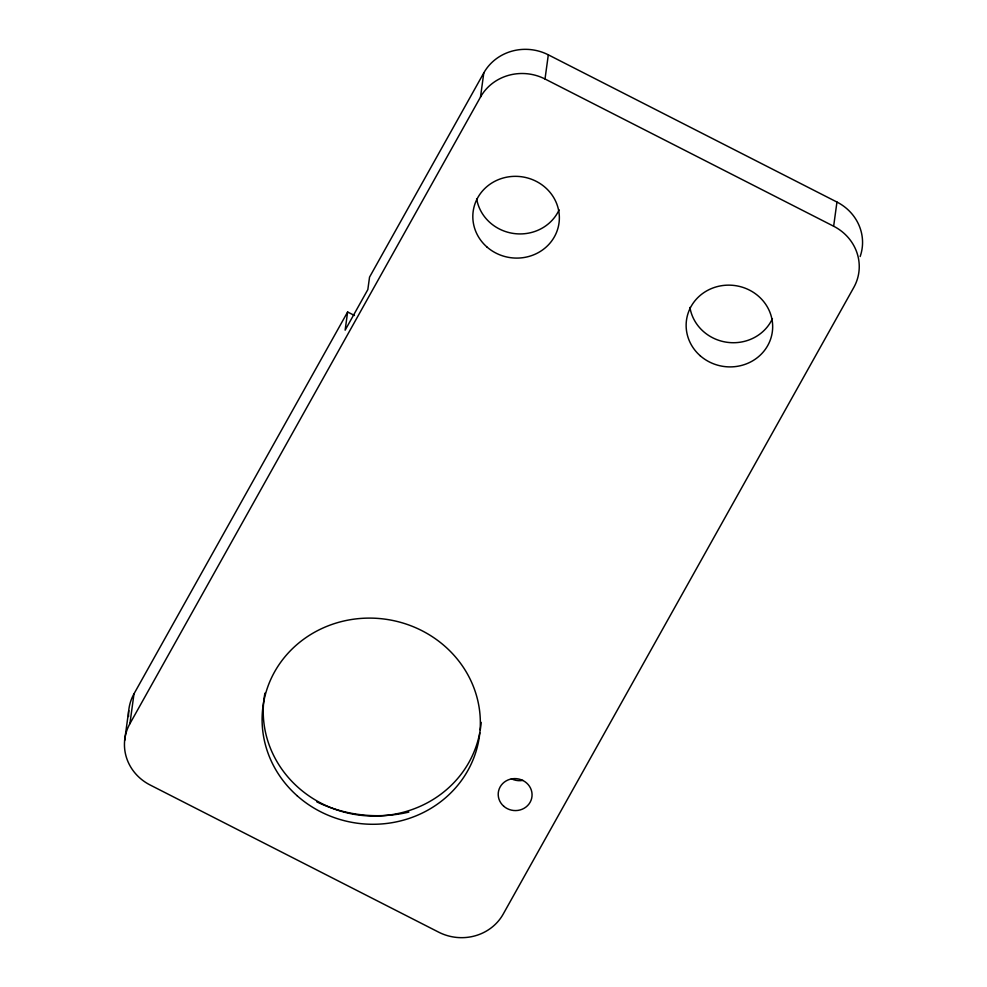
<?xml version="1.0" encoding="UTF-8"?>
<svg xmlns="http://www.w3.org/2000/svg" width="987" height="987" viewBox="0 0 987 987"><rect width="100%" height="100%" fill="white"/><g stroke="black" fill="none" stroke-linecap="round" stroke-linejoin="round"><path stroke-width="1.48" d="M124.633 740.534L128.729 710.628M347.621 311.991L345.129 330.176L367.83 289.598L369.545 277.137L483.803 72.89A47.832 45.094 7.8 0 1 548.316 54.828L836.951 202.051L833.645 226.22A47.832 45.094 7.8 0 1 853.792 287.451L503.197 914.11A47.832 45.094 7.8 0 1 438.684 932.172L150.049 784.949A47.832 45.094 7.8 0 1 129.902 723.718L133.998 693.812L347.621 311.991L354.481 315.495M129.902 723.718L480.496 97.059L483.803 72.89M480.496 97.059A47.832 45.094 7.8 0 1 545.009 78.997L548.316 54.828M545.009 78.997L833.645 226.22M479.756 732.786A109.236 102.969 7.8 0 1 353.075 814.127A109.236 102.969 7.8 0 1 264.935 693.145M481.162 722.361A109.236 102.969 7.8 0 1 480.274 729.837M522.851 780.372A16.952 15.977 7.8 0 1 511.365 778.743M128.569 716.537A47.832 45.094 7.8 0 1 133.998 693.812M559.111 209.873A43.317 40.837 7.8 0 1 513.894 233.512A43.317 40.837 7.8 0 1 476.635 198.646M772.426 318.665A43.317 40.837 7.8 0 1 727.197 342.304A43.317 40.837 7.8 0 1 689.938 307.438M836.951 202.051A47.832 45.094 7.8 0 1 860.146 256.546M408.84 812.104A131.839 124.276 7.8 0 1 316.827 801.876M503.666 806.182A16.952 15.977 7.8 0 0 531.66 798.347A16.952 15.977 7.8 0 0 510.082 779.249A16.952 15.977 7.8 0 0 503.666 806.182M486.764 246.836A43.317 40.837 7.8 0 0 558.309 226.813A43.317 40.837 7.8 0 0 503.185 178.005A43.317 40.837 7.8 0 0 486.764 246.836M297.272 795.88A109.236 102.969 7.8 0 0 477.696 745.37A109.236 102.969 7.8 0 0 338.689 622.316A109.236 102.969 7.8 0 0 297.272 795.88M700.079 355.641A43.317 40.837 7.8 0 0 771.624 335.605A43.317 40.837 7.8 0 0 716.5 286.81A43.317 40.837 7.8 0 0 700.079 355.641"/></g></svg>
